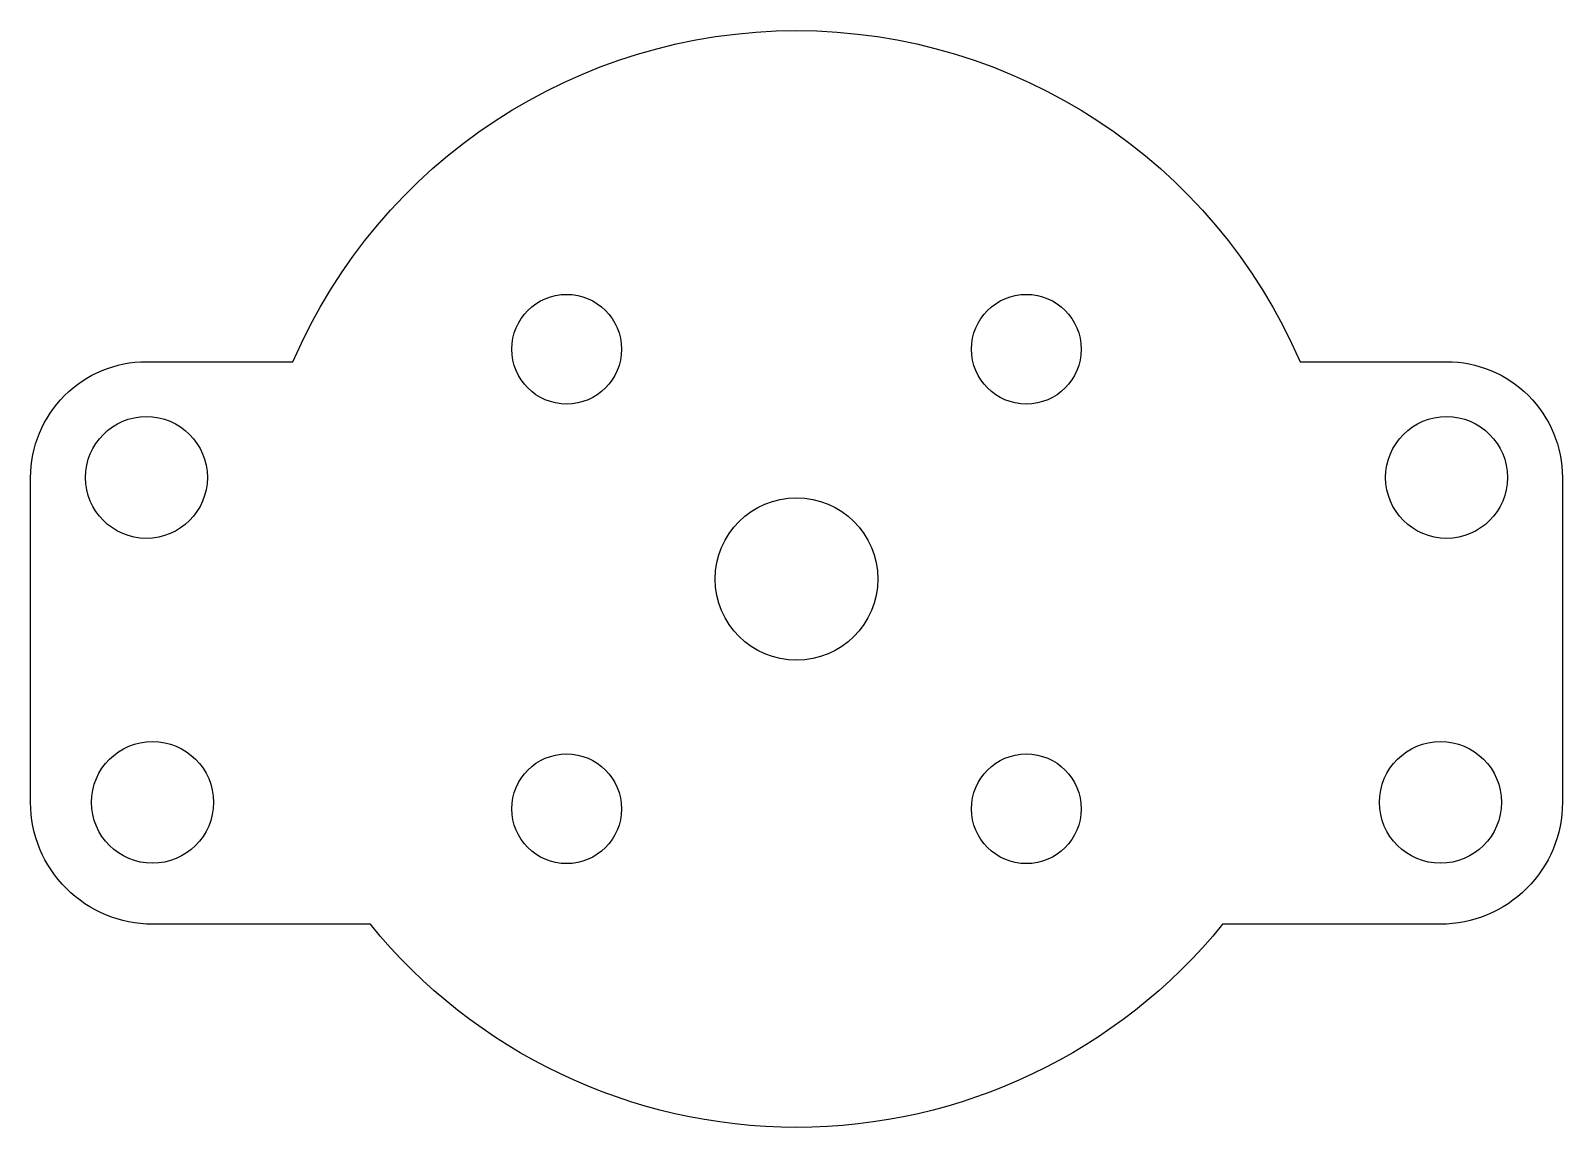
# Model space of a CAD drawing. Header units: millimetres. Extents: x -18.9 to 18.9, y -13.5 to 13.5.
import ezdxf

# ---------------------------------------------------------------- set-up
doc = ezdxf.new("R2010")
doc.units = ezdxf.units.MM
doc.layers.get('0').update_dxf_attribs({"linetype": 'CONTINUOUS'})

msp = doc.modelspace()

# ---------------------------------------------------------------- linework, layer by layer
msp.add_lwpolyline([(12.395, 5.35), (16, 5.35, -0.414214), (18.85, 2.5), (18.85, -5.499, -0.414214), (15.85, -8.499), (10.489, -8.499, -0.476814), (-10.489, -8.499), (-15.85, -8.499, -0.414214), (-18.85, -5.499), (-18.85, 2.5, -0.414214), (-16, 5.35), (-12.395, 5.35, -0.657541)], format="xyb", close=True)
for centre, radius in [((-5.657, 5.657), 1.35), ((5.657, 5.657), 1.35), ((-16, 2.5), 1.5), ((16, 2.5), 1.5), ((0, 0), 2), ((-15.85, -5.499), 1.5), ((15.85, -5.499), 1.5), ((-5.657, -5.657), 1.35), ((5.657, -5.657), 1.35)]:
    msp.add_circle(centre, radius)

doc.saveas('drawing.dxf')
